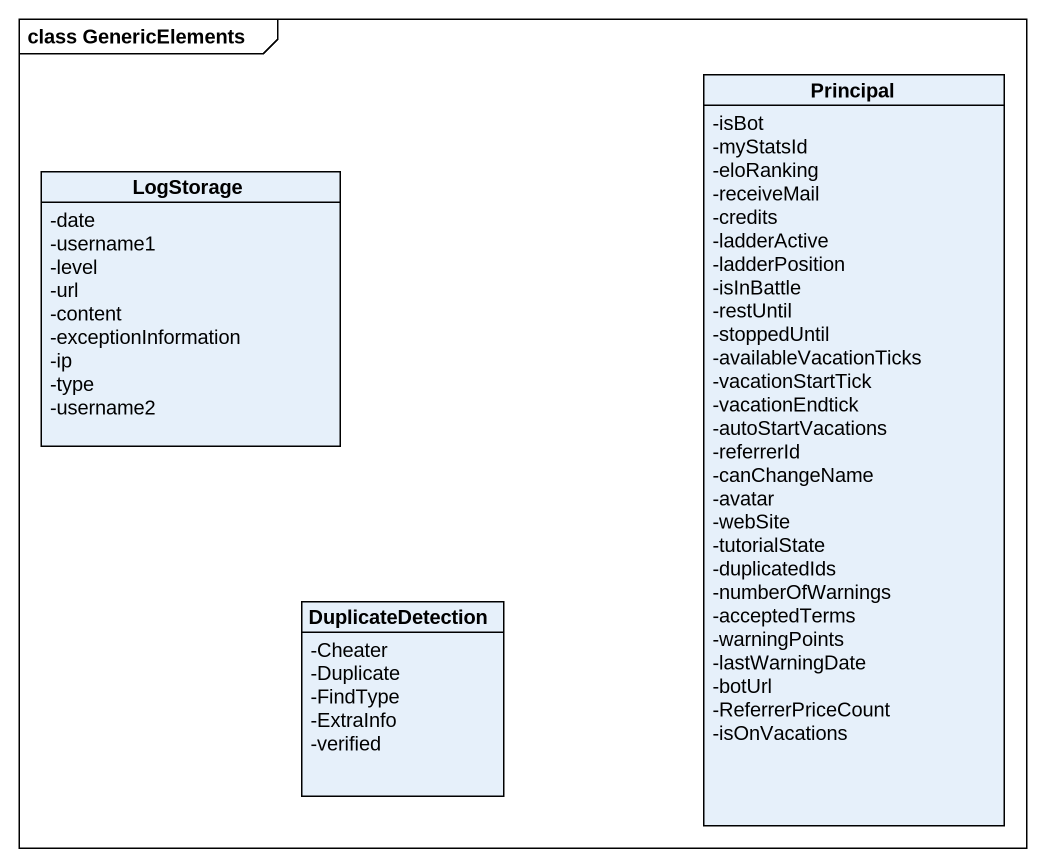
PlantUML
@startuml
mainframe class GenericElements
hide circle
hide empty members
skinparam classAttributeIconSize 0
class Principal {
  -isBot
  -myStatsId
  -eloRanking
  -receiveMail
  -credits
  -ladderActive
  -ladderPosition
  -isInBattle
  -restUntil
  -stoppedUntil
  -availableVacationTicks
  -vacationStartTick
  -vacationEndtick
  -autoStartVacations
  -referrerId
  -canChangeName
  -avatar
  -webSite
  -tutorialState
  -duplicatedIds
  -numberOfWarnings
  -acceptedTerms
  -warningPoints
  -lastWarningDate
  -botUrl
  -ReferrerPriceCount
  -isOnVacations
}
class LogStorage {
  -date
  -username1
  -level
  -url
  -content
  -exceptionInformation
  -ip
  -type
  -username2
}
class DuplicateDetection {
  -Cheater
  -Duplicate
  -FindType
  -ExtraInfo
  -verified
}
@enduml
